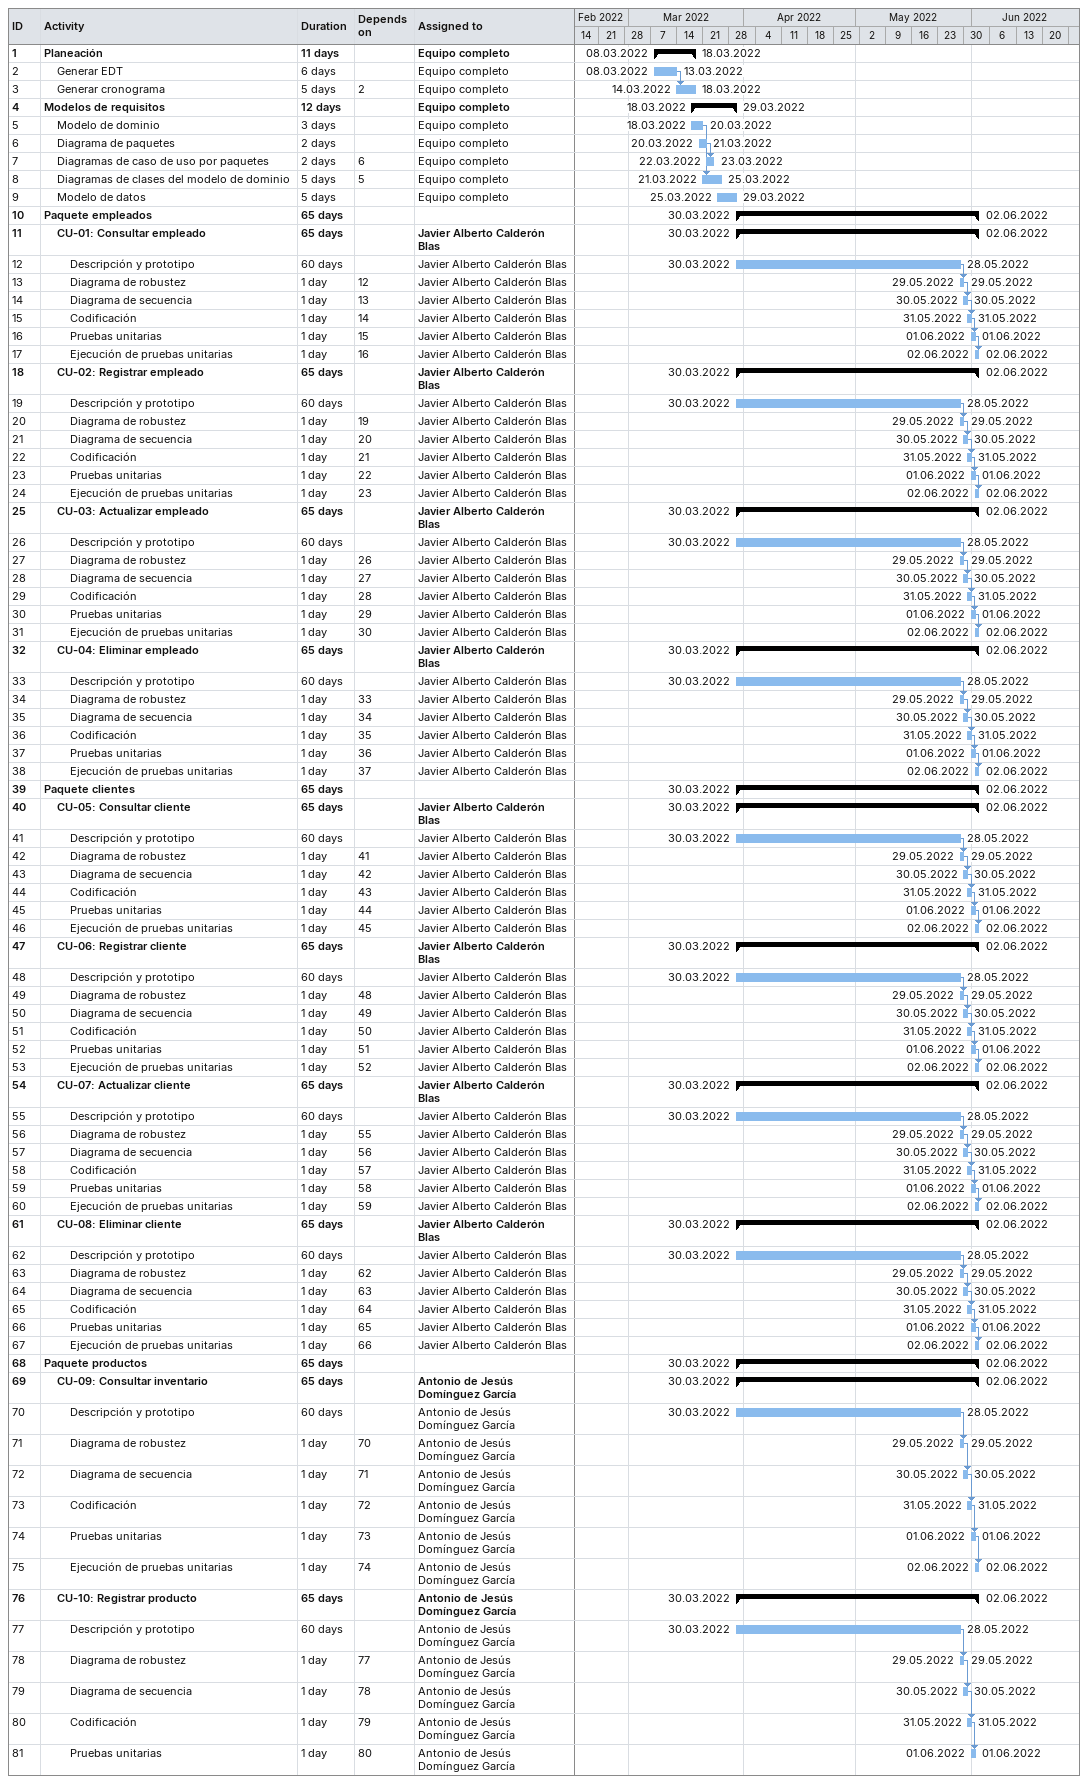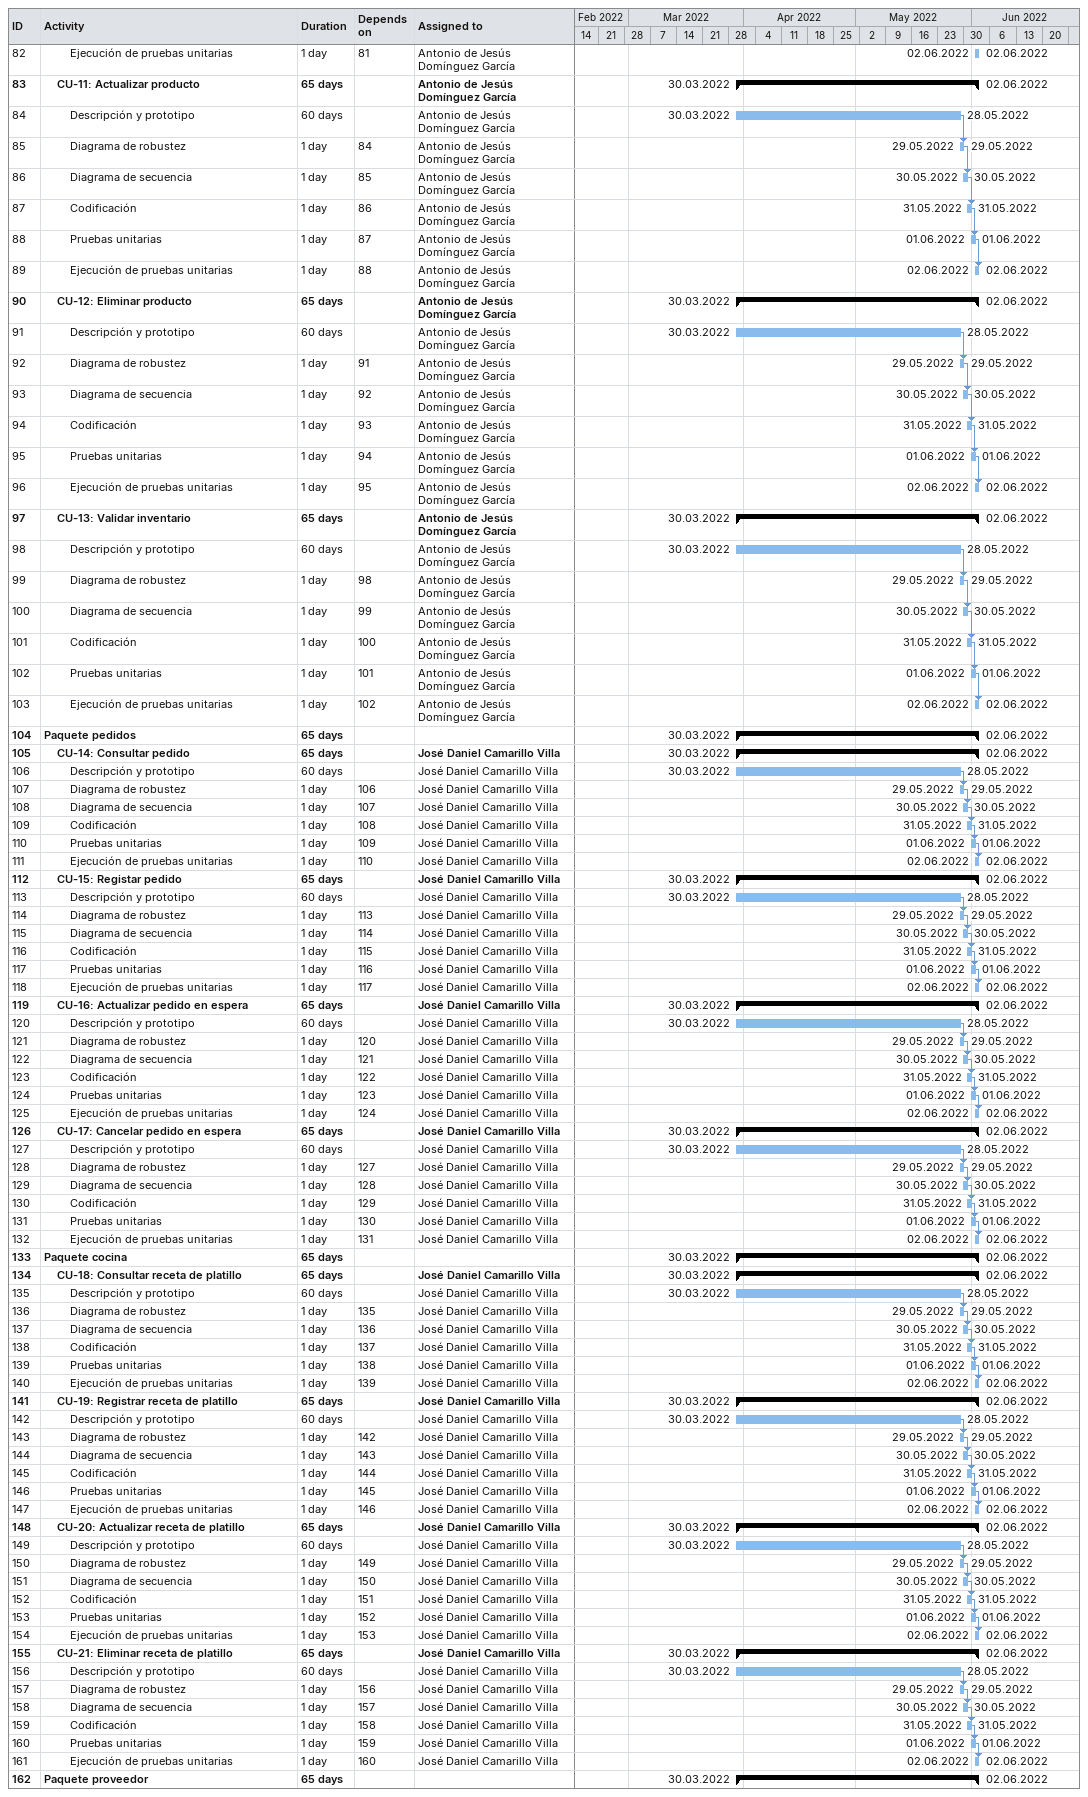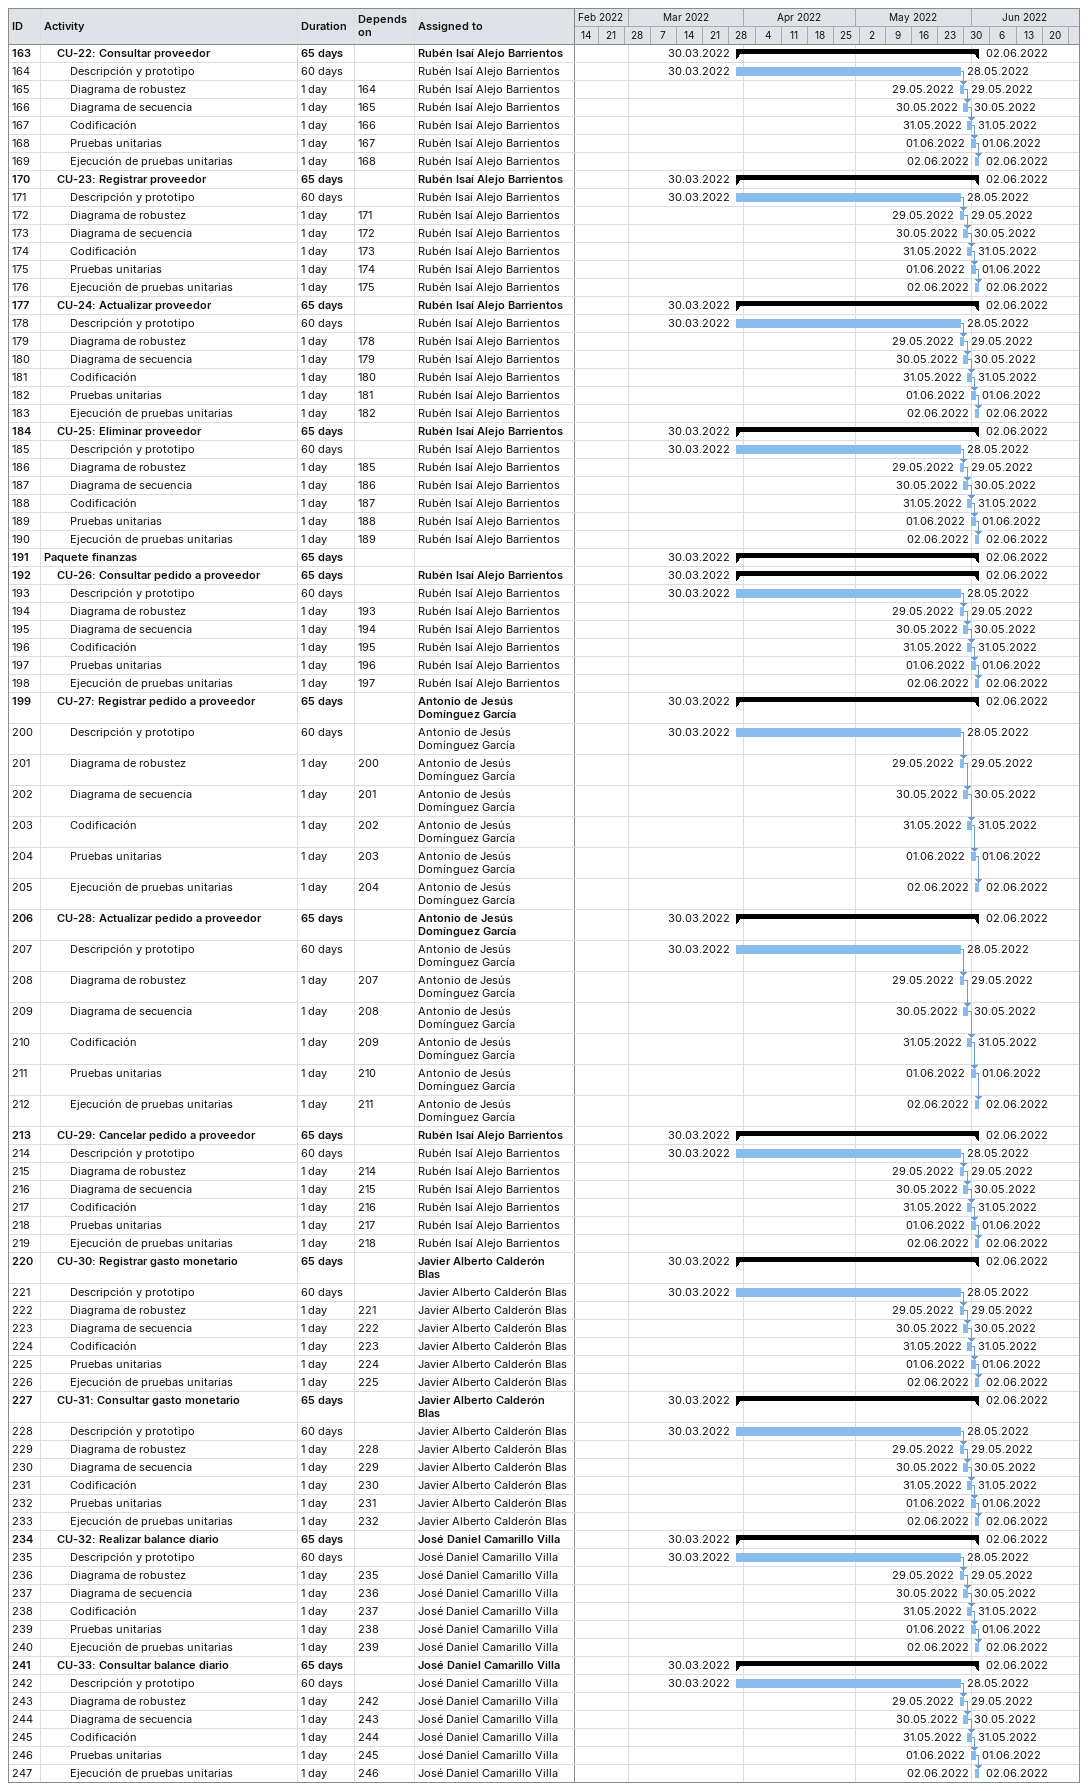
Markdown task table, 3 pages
| ID | Level | Task | Duration | Start | Finish | Predecessors | Resources |
|---|---|---|---|---|---|---|---|
| 1 | 1 | **Planeación** | 11d | 2022-03-08 | 2022-03-18 |  | Equipo completo |
| 2 | 2 | Generar EDT | 6d | 2022-03-08 | 2022-03-13 |  | Equipo completo |
| 3 | 2 | Generar cronograma | 5d | 2022-03-14 | 2022-03-18 | 2 | Equipo completo |
| 4 | 1 | **Modelos de requisitos** | 12d | 2022-03-18 | 2022-03-29 |  | Equipo completo |
| 5 | 2 | Modelo de dominio | 3d | 2022-03-18 | 2022-03-20 |  | Equipo completo |
| 6 | 2 | Diagrama de paquetes | 2d | 2022-03-20 | 2022-03-21 |  | Equipo completo |
| 7 | 2 | Diagramas de caso de uso por paquetes | 2d | 2022-03-22 | 2022-03-23 | 6 | Equipo completo |
| 8 | 2 | Diagramas de clases del modelo de dominio | 5d | 2022-03-21 | 2022-03-25 | 5 | Equipo completo |
| 9 | 2 | Modelo de datos | 5d | 2022-03-25 | 2022-03-29 |  | Equipo completo |
| 10 | 1 | **Paquete empleados** | 65d | 2022-03-30 | 2022-06-02 |  |  |
| 11 | 2 | **CU-01: Consultar empleado** | 65d | 2022-03-30 | 2022-06-02 |  | Javier Alberto Calderón Blas |
| 12 | 3 | Descripción y prototipo | 60d | 2022-03-30 | 2022-05-28 |  | Javier Alberto Calderón Blas |
| 13 | 3 | Diagrama de robustez | 1d | 2022-05-29 | 2022-05-29 | 12 | Javier Alberto Calderón Blas |
| 14 | 3 | Diagrama de secuencia | 1d | 2022-05-30 | 2022-05-30 | 13 | Javier Alberto Calderón Blas |
| 15 | 3 | Codificación | 1d | 2022-05-31 | 2022-05-31 | 14 | Javier Alberto Calderón Blas |
| 16 | 3 | Pruebas unitarias | 1d | 2022-06-01 | 2022-06-01 | 15 | Javier Alberto Calderón Blas |
| 17 | 3 | Ejecución de pruebas unitarias | 1d | 2022-06-02 | 2022-06-02 | 16 | Javier Alberto Calderón Blas |
| 18 | 2 | **CU-02: Registrar empleado** | 65d | 2022-03-30 | 2022-06-02 |  | Javier Alberto Calderón Blas |
| 19 | 3 | Descripción y prototipo | 60d | 2022-03-30 | 2022-05-28 |  | Javier Alberto Calderón Blas |
| 20 | 3 | Diagrama de robustez | 1d | 2022-05-29 | 2022-05-29 | 19 | Javier Alberto Calderón Blas |
| 21 | 3 | Diagrama de secuencia | 1d | 2022-05-30 | 2022-05-30 | 20 | Javier Alberto Calderón Blas |
| 22 | 3 | Codificación | 1d | 2022-05-31 | 2022-05-31 | 21 | Javier Alberto Calderón Blas |
| 23 | 3 | Pruebas unitarias | 1d | 2022-06-01 | 2022-06-01 | 22 | Javier Alberto Calderón Blas |
| 24 | 3 | Ejecución de pruebas unitarias | 1d | 2022-06-02 | 2022-06-02 | 23 | Javier Alberto Calderón Blas |
| 25 | 2 | **CU-03: Actualizar empleado** | 65d | 2022-03-30 | 2022-06-02 |  | Javier Alberto Calderón Blas |
| 26 | 3 | Descripción y prototipo | 60d | 2022-03-30 | 2022-05-28 |  | Javier Alberto Calderón Blas |
| 27 | 3 | Diagrama de robustez | 1d | 2022-05-29 | 2022-05-29 | 26 | Javier Alberto Calderón Blas |
| 28 | 3 | Diagrama de secuencia | 1d | 2022-05-30 | 2022-05-30 | 27 | Javier Alberto Calderón Blas |
| 29 | 3 | Codificación | 1d | 2022-05-31 | 2022-05-31 | 28 | Javier Alberto Calderón Blas |
| 30 | 3 | Pruebas unitarias | 1d | 2022-06-01 | 2022-06-01 | 29 | Javier Alberto Calderón Blas |
| 31 | 3 | Ejecución de pruebas unitarias | 1d | 2022-06-02 | 2022-06-02 | 30 | Javier Alberto Calderón Blas |
| 32 | 2 | **CU-04: Eliminar empleado** | 65d | 2022-03-30 | 2022-06-02 |  | Javier Alberto Calderón Blas |
| 33 | 3 | Descripción y prototipo | 60d | 2022-03-30 | 2022-05-28 |  | Javier Alberto Calderón Blas |
| 34 | 3 | Diagrama de robustez | 1d | 2022-05-29 | 2022-05-29 | 33 | Javier Alberto Calderón Blas |
| 35 | 3 | Diagrama de secuencia | 1d | 2022-05-30 | 2022-05-30 | 34 | Javier Alberto Calderón Blas |
| 36 | 3 | Codificación | 1d | 2022-05-31 | 2022-05-31 | 35 | Javier Alberto Calderón Blas |
| 37 | 3 | Pruebas unitarias | 1d | 2022-06-01 | 2022-06-01 | 36 | Javier Alberto Calderón Blas |
| 38 | 3 | Ejecución de pruebas unitarias | 1d | 2022-06-02 | 2022-06-02 | 37 | Javier Alberto Calderón Blas |
| 39 | 1 | **Paquete clientes** | 65d | 2022-03-30 | 2022-06-02 |  |  |
| 40 | 2 | **CU-05: Consultar cliente** | 65d | 2022-03-30 | 2022-06-02 |  | Javier Alberto Calderón Blas |
| 41 | 3 | Descripción y prototipo | 60d | 2022-03-30 | 2022-05-28 |  | Javier Alberto Calderón Blas |
| 42 | 3 | Diagrama de robustez | 1d | 2022-05-29 | 2022-05-29 | 41 | Javier Alberto Calderón Blas |
| 43 | 3 | Diagrama de secuencia | 1d | 2022-05-30 | 2022-05-30 | 42 | Javier Alberto Calderón Blas |
| 44 | 3 | Codificación | 1d | 2022-05-31 | 2022-05-31 | 43 | Javier Alberto Calderón Blas |
| 45 | 3 | Pruebas unitarias | 1d | 2022-06-01 | 2022-06-01 | 44 | Javier Alberto Calderón Blas |
| 46 | 3 | Ejecución de pruebas unitarias | 1d | 2022-06-02 | 2022-06-02 | 45 | Javier Alberto Calderón Blas |
| 47 | 2 | **CU-06: Registrar cliente** | 65d | 2022-03-30 | 2022-06-02 |  | Javier Alberto Calderón Blas |
| 48 | 3 | Descripción y prototipo | 60d | 2022-03-30 | 2022-05-28 |  | Javier Alberto Calderón Blas |
| 49 | 3 | Diagrama de robustez | 1d | 2022-05-29 | 2022-05-29 | 48 | Javier Alberto Calderón Blas |
| 50 | 3 | Diagrama de secuencia | 1d | 2022-05-30 | 2022-05-30 | 49 | Javier Alberto Calderón Blas |
| 51 | 3 | Codificación | 1d | 2022-05-31 | 2022-05-31 | 50 | Javier Alberto Calderón Blas |
| 52 | 3 | Pruebas unitarias | 1d | 2022-06-01 | 2022-06-01 | 51 | Javier Alberto Calderón Blas |
| 53 | 3 | Ejecución de pruebas unitarias | 1d | 2022-06-02 | 2022-06-02 | 52 | Javier Alberto Calderón Blas |
| 54 | 2 | **CU-07: Actualizar cliente** | 65d | 2022-03-30 | 2022-06-02 |  | Javier Alberto Calderón Blas |
| 55 | 3 | Descripción y prototipo | 60d | 2022-03-30 | 2022-05-28 |  | Javier Alberto Calderón Blas |
| 56 | 3 | Diagrama de robustez | 1d | 2022-05-29 | 2022-05-29 | 55 | Javier Alberto Calderón Blas |
| 57 | 3 | Diagrama de secuencia | 1d | 2022-05-30 | 2022-05-30 | 56 | Javier Alberto Calderón Blas |
| 58 | 3 | Codificación | 1d | 2022-05-31 | 2022-05-31 | 57 | Javier Alberto Calderón Blas |
| 59 | 3 | Pruebas unitarias | 1d | 2022-06-01 | 2022-06-01 | 58 | Javier Alberto Calderón Blas |
| 60 | 3 | Ejecución de pruebas unitarias | 1d | 2022-06-02 | 2022-06-02 | 59 | Javier Alberto Calderón Blas |
| 61 | 2 | **CU-08: Eliminar cliente** | 65d | 2022-03-30 | 2022-06-02 |  | Javier Alberto Calderón Blas |
| 62 | 3 | Descripción y prototipo | 60d | 2022-03-30 | 2022-05-28 |  | Javier Alberto Calderón Blas |
| 63 | 3 | Diagrama de robustez | 1d | 2022-05-29 | 2022-05-29 | 62 | Javier Alberto Calderón Blas |
| 64 | 3 | Diagrama de secuencia | 1d | 2022-05-30 | 2022-05-30 | 63 | Javier Alberto Calderón Blas |
| 65 | 3 | Codificación | 1d | 2022-05-31 | 2022-05-31 | 64 | Javier Alberto Calderón Blas |
| 66 | 3 | Pruebas unitarias | 1d | 2022-06-01 | 2022-06-01 | 65 | Javier Alberto Calderón Blas |
| 67 | 3 | Ejecución de pruebas unitarias | 1d | 2022-06-02 | 2022-06-02 | 66 | Javier Alberto Calderón Blas |
| 68 | 1 | **Paquete productos** | 65d | 2022-03-30 | 2022-06-02 |  |  |
| 69 | 2 | **CU-09: Consultar inventario** | 65d | 2022-03-30 | 2022-06-02 |  | Antonio de Jesús Domínguez García |
| 70 | 3 | Descripción y prototipo | 60d | 2022-03-30 | 2022-05-28 |  | Antonio de Jesús Domínguez García |
| 71 | 3 | Diagrama de robustez | 1d | 2022-05-29 | 2022-05-29 | 70 | Antonio de Jesús Domínguez García |
| 72 | 3 | Diagrama de secuencia | 1d | 2022-05-30 | 2022-05-30 | 71 | Antonio de Jesús Domínguez García |
| 73 | 3 | Codificación | 1d | 2022-05-31 | 2022-05-31 | 72 | Antonio de Jesús Domínguez García |
| 74 | 3 | Pruebas unitarias | 1d | 2022-06-01 | 2022-06-01 | 73 | Antonio de Jesús Domínguez García |
| 75 | 3 | Ejecución de pruebas unitarias | 1d | 2022-06-02 | 2022-06-02 | 74 | Antonio de Jesús Domínguez García |
| 76 | 2 | **CU-10: Registrar producto** | 65d | 2022-03-30 | 2022-06-02 |  | Antonio de Jesús Domínguez García |
| 77 | 3 | Descripción y prototipo | 60d | 2022-03-30 | 2022-05-28 |  | Antonio de Jesús Domínguez García |
| 78 | 3 | Diagrama de robustez | 1d | 2022-05-29 | 2022-05-29 | 77 | Antonio de Jesús Domínguez García |
| 79 | 3 | Diagrama de secuencia | 1d | 2022-05-30 | 2022-05-30 | 78 | Antonio de Jesús Domínguez García |
| 80 | 3 | Codificación | 1d | 2022-05-31 | 2022-05-31 | 79 | Antonio de Jesús Domínguez García |
| 81 | 3 | Pruebas unitarias | 1d | 2022-06-01 | 2022-06-01 | 80 | Antonio de Jesús Domínguez García |
| 82 | 3 | Ejecución de pruebas unitarias | 1d | 2022-06-02 | 2022-06-02 | 81 | Antonio de Jesús Domínguez García |
| 83 | 2 | **CU-11: Actualizar producto** | 65d | 2022-03-30 | 2022-06-02 |  | Antonio de Jesús Domínguez García |
| 84 | 3 | Descripción y prototipo | 60d | 2022-03-30 | 2022-05-28 |  | Antonio de Jesús Domínguez García |
| 85 | 3 | Diagrama de robustez | 1d | 2022-05-29 | 2022-05-29 | 84 | Antonio de Jesús Domínguez García |
| 86 | 3 | Diagrama de secuencia | 1d | 2022-05-30 | 2022-05-30 | 85 | Antonio de Jesús Domínguez García |
| 87 | 3 | Codificación | 1d | 2022-05-31 | 2022-05-31 | 86 | Antonio de Jesús Domínguez García |
| 88 | 3 | Pruebas unitarias | 1d | 2022-06-01 | 2022-06-01 | 87 | Antonio de Jesús Domínguez García |
| 89 | 3 | Ejecución de pruebas unitarias | 1d | 2022-06-02 | 2022-06-02 | 88 | Antonio de Jesús Domínguez García |
| 90 | 2 | **CU-12: Eliminar producto** | 65d | 2022-03-30 | 2022-06-02 |  | Antonio de Jesús Domínguez García |
| 91 | 3 | Descripción y prototipo | 60d | 2022-03-30 | 2022-05-28 |  | Antonio de Jesús Domínguez García |
| 92 | 3 | Diagrama de robustez | 1d | 2022-05-29 | 2022-05-29 | 91 | Antonio de Jesús Domínguez García |
| 93 | 3 | Diagrama de secuencia | 1d | 2022-05-30 | 2022-05-30 | 92 | Antonio de Jesús Domínguez García |
| 94 | 3 | Codificación | 1d | 2022-05-31 | 2022-05-31 | 93 | Antonio de Jesús Domínguez García |
| 95 | 3 | Pruebas unitarias | 1d | 2022-06-01 | 2022-06-01 | 94 | Antonio de Jesús Domínguez García |
| 96 | 3 | Ejecución de pruebas unitarias | 1d | 2022-06-02 | 2022-06-02 | 95 | Antonio de Jesús Domínguez García |
| 97 | 2 | **CU-13: Validar inventario** | 65d | 2022-03-30 | 2022-06-02 |  | Antonio de Jesús Domínguez García |
| 98 | 3 | Descripción y prototipo | 60d | 2022-03-30 | 2022-05-28 |  | Antonio de Jesús Domínguez García |
| 99 | 3 | Diagrama de robustez | 1d | 2022-05-29 | 2022-05-29 | 98 | Antonio de Jesús Domínguez García |
| 100 | 3 | Diagrama de secuencia | 1d | 2022-05-30 | 2022-05-30 | 99 | Antonio de Jesús Domínguez García |
| 101 | 3 | Codificación | 1d | 2022-05-31 | 2022-05-31 | 100 | Antonio de Jesús Domínguez García |
| 102 | 3 | Pruebas unitarias | 1d | 2022-06-01 | 2022-06-01 | 101 | Antonio de Jesús Domínguez García |
| 103 | 3 | Ejecución de pruebas unitarias | 1d | 2022-06-02 | 2022-06-02 | 102 | Antonio de Jesús Domínguez García |
| 104 | 1 | **Paquete pedidos** | 65d | 2022-03-30 | 2022-06-02 |  |  |
| 105 | 2 | **CU-14: Consultar pedido** | 65d | 2022-03-30 | 2022-06-02 |  | José Daniel Camarillo Villa |
| 106 | 3 | Descripción y prototipo | 60d | 2022-03-30 | 2022-05-28 |  | José Daniel Camarillo Villa |
| 107 | 3 | Diagrama de robustez | 1d | 2022-05-29 | 2022-05-29 | 106 | José Daniel Camarillo Villa |
| 108 | 3 | Diagrama de secuencia | 1d | 2022-05-30 | 2022-05-30 | 107 | José Daniel Camarillo Villa |
| 109 | 3 | Codificación | 1d | 2022-05-31 | 2022-05-31 | 108 | José Daniel Camarillo Villa |
| 110 | 3 | Pruebas unitarias | 1d | 2022-06-01 | 2022-06-01 | 109 | José Daniel Camarillo Villa |
| 111 | 3 | Ejecución de pruebas unitarias | 1d | 2022-06-02 | 2022-06-02 | 110 | José Daniel Camarillo Villa |
| 112 | 2 | **CU-15: Registar pedido** | 65d | 2022-03-30 | 2022-06-02 |  | José Daniel Camarillo Villa |
| 113 | 3 | Descripción y prototipo | 60d | 2022-03-30 | 2022-05-28 |  | José Daniel Camarillo Villa |
| 114 | 3 | Diagrama de robustez | 1d | 2022-05-29 | 2022-05-29 | 113 | José Daniel Camarillo Villa |
| 115 | 3 | Diagrama de secuencia | 1d | 2022-05-30 | 2022-05-30 | 114 | José Daniel Camarillo Villa |
| 116 | 3 | Codificación | 1d | 2022-05-31 | 2022-05-31 | 115 | José Daniel Camarillo Villa |
| 117 | 3 | Pruebas unitarias | 1d | 2022-06-01 | 2022-06-01 | 116 | José Daniel Camarillo Villa |
| 118 | 3 | Ejecución de pruebas unitarias | 1d | 2022-06-02 | 2022-06-02 | 117 | José Daniel Camarillo Villa |
| 119 | 2 | **CU-16: Actualizar pedido en espera** | 65d | 2022-03-30 | 2022-06-02 |  | José Daniel Camarillo Villa |
| 120 | 3 | Descripción y prototipo | 60d | 2022-03-30 | 2022-05-28 |  | José Daniel Camarillo Villa |
| 121 | 3 | Diagrama de robustez | 1d | 2022-05-29 | 2022-05-29 | 120 | José Daniel Camarillo Villa |
| 122 | 3 | Diagrama de secuencia | 1d | 2022-05-30 | 2022-05-30 | 121 | José Daniel Camarillo Villa |
| 123 | 3 | Codificación | 1d | 2022-05-31 | 2022-05-31 | 122 | José Daniel Camarillo Villa |
| 124 | 3 | Pruebas unitarias | 1d | 2022-06-01 | 2022-06-01 | 123 | José Daniel Camarillo Villa |
| 125 | 3 | Ejecución de pruebas unitarias | 1d | 2022-06-02 | 2022-06-02 | 124 | José Daniel Camarillo Villa |
| 126 | 2 | **CU-17: Cancelar pedido en espera** | 65d | 2022-03-30 | 2022-06-02 |  | José Daniel Camarillo Villa |
| 127 | 3 | Descripción y prototipo | 60d | 2022-03-30 | 2022-05-28 |  | José Daniel Camarillo Villa |
| 128 | 3 | Diagrama de robustez | 1d | 2022-05-29 | 2022-05-29 | 127 | José Daniel Camarillo Villa |
| 129 | 3 | Diagrama de secuencia | 1d | 2022-05-30 | 2022-05-30 | 128 | José Daniel Camarillo Villa |
| 130 | 3 | Codificación | 1d | 2022-05-31 | 2022-05-31 | 129 | José Daniel Camarillo Villa |
| 131 | 3 | Pruebas unitarias | 1d | 2022-06-01 | 2022-06-01 | 130 | José Daniel Camarillo Villa |
| 132 | 3 | Ejecución de pruebas unitarias | 1d | 2022-06-02 | 2022-06-02 | 131 | José Daniel Camarillo Villa |
| 133 | 1 | **Paquete cocina** | 65d | 2022-03-30 | 2022-06-02 |  |  |
| 134 | 2 | **CU-18: Consultar receta de platillo** | 65d | 2022-03-30 | 2022-06-02 |  | José Daniel Camarillo Villa |
| 135 | 3 | Descripción y prototipo | 60d | 2022-03-30 | 2022-05-28 |  | José Daniel Camarillo Villa |
| 136 | 3 | Diagrama de robustez | 1d | 2022-05-29 | 2022-05-29 | 135 | José Daniel Camarillo Villa |
| 137 | 3 | Diagrama de secuencia | 1d | 2022-05-30 | 2022-05-30 | 136 | José Daniel Camarillo Villa |
| 138 | 3 | Codificación | 1d | 2022-05-31 | 2022-05-31 | 137 | José Daniel Camarillo Villa |
| 139 | 3 | Pruebas unitarias | 1d | 2022-06-01 | 2022-06-01 | 138 | José Daniel Camarillo Villa |
| 140 | 3 | Ejecución de pruebas unitarias | 1d | 2022-06-02 | 2022-06-02 | 139 | José Daniel Camarillo Villa |
| 141 | 2 | **CU-19: Registrar receta de platillo** | 65d | 2022-03-30 | 2022-06-02 |  | José Daniel Camarillo Villa |
| 142 | 3 | Descripción y prototipo | 60d | 2022-03-30 | 2022-05-28 |  | José Daniel Camarillo Villa |
| 143 | 3 | Diagrama de robustez | 1d | 2022-05-29 | 2022-05-29 | 142 | José Daniel Camarillo Villa |
| 144 | 3 | Diagrama de secuencia | 1d | 2022-05-30 | 2022-05-30 | 143 | José Daniel Camarillo Villa |
| 145 | 3 | Codificación | 1d | 2022-05-31 | 2022-05-31 | 144 | José Daniel Camarillo Villa |
| 146 | 3 | Pruebas unitarias | 1d | 2022-06-01 | 2022-06-01 | 145 | José Daniel Camarillo Villa |
| 147 | 3 | Ejecución de pruebas unitarias | 1d | 2022-06-02 | 2022-06-02 | 146 | José Daniel Camarillo Villa |
| 148 | 2 | **CU-20: Actualizar receta de platillo** | 65d | 2022-03-30 | 2022-06-02 |  | José Daniel Camarillo Villa |
| 149 | 3 | Descripción y prototipo | 60d | 2022-03-30 | 2022-05-28 |  | José Daniel Camarillo Villa |
| 150 | 3 | Diagrama de robustez | 1d | 2022-05-29 | 2022-05-29 | 149 | José Daniel Camarillo Villa |
| 151 | 3 | Diagrama de secuencia | 1d | 2022-05-30 | 2022-05-30 | 150 | José Daniel Camarillo Villa |
| 152 | 3 | Codificación | 1d | 2022-05-31 | 2022-05-31 | 151 | José Daniel Camarillo Villa |
| 153 | 3 | Pruebas unitarias | 1d | 2022-06-01 | 2022-06-01 | 152 | José Daniel Camarillo Villa |
| 154 | 3 | Ejecución de pruebas unitarias | 1d | 2022-06-02 | 2022-06-02 | 153 | José Daniel Camarillo Villa |
| 155 | 2 | **CU-21: Eliminar receta de platillo** | 65d | 2022-03-30 | 2022-06-02 |  | José Daniel Camarillo Villa |
| 156 | 3 | Descripción y prototipo | 60d | 2022-03-30 | 2022-05-28 |  | José Daniel Camarillo Villa |
| 157 | 3 | Diagrama de robustez | 1d | 2022-05-29 | 2022-05-29 | 156 | José Daniel Camarillo Villa |
| 158 | 3 | Diagrama de secuencia | 1d | 2022-05-30 | 2022-05-30 | 157 | José Daniel Camarillo Villa |
| 159 | 3 | Codificación | 1d | 2022-05-31 | 2022-05-31 | 158 | José Daniel Camarillo Villa |
| 160 | 3 | Pruebas unitarias | 1d | 2022-06-01 | 2022-06-01 | 159 | José Daniel Camarillo Villa |
| 161 | 3 | Ejecución de pruebas unitarias | 1d | 2022-06-02 | 2022-06-02 | 160 | José Daniel Camarillo Villa |
| 162 | 1 | **Paquete proveedor** | 65d | 2022-03-30 | 2022-06-02 |  |  |
| 163 | 2 | **CU-22: Consultar proveedor** | 65d | 2022-03-30 | 2022-06-02 |  | Rubén Isaí Alejo Barrientos |
| 164 | 3 | Descripción y prototipo | 60d | 2022-03-30 | 2022-05-28 |  | Rubén Isaí Alejo Barrientos |
| 165 | 3 | Diagrama de robustez | 1d | 2022-05-29 | 2022-05-29 | 164 | Rubén Isaí Alejo Barrientos |
| 166 | 3 | Diagrama de secuencia | 1d | 2022-05-30 | 2022-05-30 | 165 | Rubén Isaí Alejo Barrientos |
| 167 | 3 | Codificación | 1d | 2022-05-31 | 2022-05-31 | 166 | Rubén Isaí Alejo Barrientos |
| 168 | 3 | Pruebas unitarias | 1d | 2022-06-01 | 2022-06-01 | 167 | Rubén Isaí Alejo Barrientos |
| 169 | 3 | Ejecución de pruebas unitarias | 1d | 2022-06-02 | 2022-06-02 | 168 | Rubén Isaí Alejo Barrientos |
| 170 | 2 | **CU-23: Registrar proveedor** | 65d | 2022-03-30 | 2022-06-02 |  | Rubén Isaí Alejo Barrientos |
| 171 | 3 | Descripción y prototipo | 60d | 2022-03-30 | 2022-05-28 |  | Rubén Isaí Alejo Barrientos |
| 172 | 3 | Diagrama de robustez | 1d | 2022-05-29 | 2022-05-29 | 171 | Rubén Isaí Alejo Barrientos |
| 173 | 3 | Diagrama de secuencia | 1d | 2022-05-30 | 2022-05-30 | 172 | Rubén Isaí Alejo Barrientos |
| 174 | 3 | Codificación | 1d | 2022-05-31 | 2022-05-31 | 173 | Rubén Isaí Alejo Barrientos |
| 175 | 3 | Pruebas unitarias | 1d | 2022-06-01 | 2022-06-01 | 174 | Rubén Isaí Alejo Barrientos |
| 176 | 3 | Ejecución de pruebas unitarias | 1d | 2022-06-02 | 2022-06-02 | 175 | Rubén Isaí Alejo Barrientos |
| 177 | 2 | **CU-24: Actualizar proveedor** | 65d | 2022-03-30 | 2022-06-02 |  | Rubén Isaí Alejo Barrientos |
| 178 | 3 | Descripción y prototipo | 60d | 2022-03-30 | 2022-05-28 |  | Rubén Isaí Alejo Barrientos |
| 179 | 3 | Diagrama de robustez | 1d | 2022-05-29 | 2022-05-29 | 178 | Rubén Isaí Alejo Barrientos |
| 180 | 3 | Diagrama de secuencia | 1d | 2022-05-30 | 2022-05-30 | 179 | Rubén Isaí Alejo Barrientos |
| 181 | 3 | Codificación | 1d | 2022-05-31 | 2022-05-31 | 180 | Rubén Isaí Alejo Barrientos |
| 182 | 3 | Pruebas unitarias | 1d | 2022-06-01 | 2022-06-01 | 181 | Rubén Isaí Alejo Barrientos |
| 183 | 3 | Ejecución de pruebas unitarias | 1d | 2022-06-02 | 2022-06-02 | 182 | Rubén Isaí Alejo Barrientos |
| 184 | 2 | **CU-25: Eliminar proveedor** | 65d | 2022-03-30 | 2022-06-02 |  | Rubén Isaí Alejo Barrientos |
| 185 | 3 | Descripción y prototipo | 60d | 2022-03-30 | 2022-05-28 |  | Rubén Isaí Alejo Barrientos |
| 186 | 3 | Diagrama de robustez | 1d | 2022-05-29 | 2022-05-29 | 185 | Rubén Isaí Alejo Barrientos |
| 187 | 3 | Diagrama de secuencia | 1d | 2022-05-30 | 2022-05-30 | 186 | Rubén Isaí Alejo Barrientos |
| 188 | 3 | Codificación | 1d | 2022-05-31 | 2022-05-31 | 187 | Rubén Isaí Alejo Barrientos |
| 189 | 3 | Pruebas unitarias | 1d | 2022-06-01 | 2022-06-01 | 188 | Rubén Isaí Alejo Barrientos |
| 190 | 3 | Ejecución de pruebas unitarias | 1d | 2022-06-02 | 2022-06-02 | 189 | Rubén Isaí Alejo Barrientos |
| 191 | 1 | **Paquete finanzas** | 65d | 2022-03-30 | 2022-06-02 |  |  |
| 192 | 2 | **CU-26: Consultar pedido a proveedor** | 65d | 2022-03-30 | 2022-06-02 |  | Rubén Isaí Alejo Barrientos |
| 193 | 3 | Descripción y prototipo | 60d | 2022-03-30 | 2022-05-28 |  | Rubén Isaí Alejo Barrientos |
| 194 | 3 | Diagrama de robustez | 1d | 2022-05-29 | 2022-05-29 | 193 | Rubén Isaí Alejo Barrientos |
| 195 | 3 | Diagrama de secuencia | 1d | 2022-05-30 | 2022-05-30 | 194 | Rubén Isaí Alejo Barrientos |
| 196 | 3 | Codificación | 1d | 2022-05-31 | 2022-05-31 | 195 | Rubén Isaí Alejo Barrientos |
| 197 | 3 | Pruebas unitarias | 1d | 2022-06-01 | 2022-06-01 | 196 | Rubén Isaí Alejo Barrientos |
| 198 | 3 | Ejecución de pruebas unitarias | 1d | 2022-06-02 | 2022-06-02 | 197 | Rubén Isaí Alejo Barrientos |
| 199 | 2 | **CU-27: Registrar pedido a proveedor** | 65d | 2022-03-30 | 2022-06-02 |  | Antonio de Jesús Domínguez García |
| 200 | 3 | Descripción y prototipo | 60d | 2022-03-30 | 2022-05-28 |  | Antonio de Jesús Domínguez García |
| 201 | 3 | Diagrama de robustez | 1d | 2022-05-29 | 2022-05-29 | 200 | Antonio de Jesús Domínguez García |
| 202 | 3 | Diagrama de secuencia | 1d | 2022-05-30 | 2022-05-30 | 201 | Antonio de Jesús Domínguez García |
| 203 | 3 | Codificación | 1d | 2022-05-31 | 2022-05-31 | 202 | Antonio de Jesús Domínguez García |
| 204 | 3 | Pruebas unitarias | 1d | 2022-06-01 | 2022-06-01 | 203 | Antonio de Jesús Domínguez García |
| 205 | 3 | Ejecución de pruebas unitarias | 1d | 2022-06-02 | 2022-06-02 | 204 | Antonio de Jesús Domínguez García |
| 206 | 2 | **CU-28: Actualizar pedido a proveedor** | 65d | 2022-03-30 | 2022-06-02 |  | Antonio de Jesús Domínguez García |
| 207 | 3 | Descripción y prototipo | 60d | 2022-03-30 | 2022-05-28 |  | Antonio de Jesús Domínguez García |
| 208 | 3 | Diagrama de robustez | 1d | 2022-05-29 | 2022-05-29 | 207 | Antonio de Jesús Domínguez García |
| 209 | 3 | Diagrama de secuencia | 1d | 2022-05-30 | 2022-05-30 | 208 | Antonio de Jesús Domínguez García |
| 210 | 3 | Codificación | 1d | 2022-05-31 | 2022-05-31 | 209 | Antonio de Jesús Domínguez García |
| 211 | 3 | Pruebas unitarias | 1d | 2022-06-01 | 2022-06-01 | 210 | Antonio de Jesús Domínguez García |
| 212 | 3 | Ejecución de pruebas unitarias | 1d | 2022-06-02 | 2022-06-02 | 211 | Antonio de Jesús Domínguez García |
| 213 | 2 | **CU-29: Cancelar pedido a proveedor** | 65d | 2022-03-30 | 2022-06-02 |  | Rubén Isaí Alejo Barrientos |
| 214 | 3 | Descripción y prototipo | 60d | 2022-03-30 | 2022-05-28 |  | Rubén Isaí Alejo Barrientos |
| 215 | 3 | Diagrama de robustez | 1d | 2022-05-29 | 2022-05-29 | 214 | Rubén Isaí Alejo Barrientos |
| 216 | 3 | Diagrama de secuencia | 1d | 2022-05-30 | 2022-05-30 | 215 | Rubén Isaí Alejo Barrientos |
| 217 | 3 | Codificación | 1d | 2022-05-31 | 2022-05-31 | 216 | Rubén Isaí Alejo Barrientos |
| 218 | 3 | Pruebas unitarias | 1d | 2022-06-01 | 2022-06-01 | 217 | Rubén Isaí Alejo Barrientos |
| 219 | 3 | Ejecución de pruebas unitarias | 1d | 2022-06-02 | 2022-06-02 | 218 | Rubén Isaí Alejo Barrientos |
| 220 | 2 | **CU-30: Registrar gasto monetario** | 65d | 2022-03-30 | 2022-06-02 |  | Javier Alberto Calderón Blas |
| 221 | 3 | Descripción y prototipo | 60d | 2022-03-30 | 2022-05-28 |  | Javier Alberto Calderón Blas |
| 222 | 3 | Diagrama de robustez | 1d | 2022-05-29 | 2022-05-29 | 221 | Javier Alberto Calderón Blas |
| 223 | 3 | Diagrama de secuencia | 1d | 2022-05-30 | 2022-05-30 | 222 | Javier Alberto Calderón Blas |
| 224 | 3 | Codificación | 1d | 2022-05-31 | 2022-05-31 | 223 | Javier Alberto Calderón Blas |
| 225 | 3 | Pruebas unitarias | 1d | 2022-06-01 | 2022-06-01 | 224 | Javier Alberto Calderón Blas |
| 226 | 3 | Ejecución de pruebas unitarias | 1d | 2022-06-02 | 2022-06-02 | 225 | Javier Alberto Calderón Blas |
| 227 | 2 | **CU-31: Consultar gasto monetario** | 65d | 2022-03-30 | 2022-06-02 |  | Javier Alberto Calderón Blas |
| 228 | 3 | Descripción y prototipo | 60d | 2022-03-30 | 2022-05-28 |  | Javier Alberto Calderón Blas |
| 229 | 3 | Diagrama de robustez | 1d | 2022-05-29 | 2022-05-29 | 228 | Javier Alberto Calderón Blas |
| 230 | 3 | Diagrama de secuencia | 1d | 2022-05-30 | 2022-05-30 | 229 | Javier Alberto Calderón Blas |
| 231 | 3 | Codificación | 1d | 2022-05-31 | 2022-05-31 | 230 | Javier Alberto Calderón Blas |
| 232 | 3 | Pruebas unitarias | 1d | 2022-06-01 | 2022-06-01 | 231 | Javier Alberto Calderón Blas |
| 233 | 3 | Ejecución de pruebas unitarias | 1d | 2022-06-02 | 2022-06-02 | 232 | Javier Alberto Calderón Blas |
| 234 | 2 | **CU-32: Realizar balance diario** | 65d | 2022-03-30 | 2022-06-02 |  | José Daniel Camarillo Villa |
| 235 | 3 | Descripción y prototipo | 60d | 2022-03-30 | 2022-05-28 |  | José Daniel Camarillo Villa |
| 236 | 3 | Diagrama de robustez | 1d | 2022-05-29 | 2022-05-29 | 235 | José Daniel Camarillo Villa |
| 237 | 3 | Diagrama de secuencia | 1d | 2022-05-30 | 2022-05-30 | 236 | José Daniel Camarillo Villa |
| 238 | 3 | Codificación | 1d | 2022-05-31 | 2022-05-31 | 237 | José Daniel Camarillo Villa |
| 239 | 3 | Pruebas unitarias | 1d | 2022-06-01 | 2022-06-01 | 238 | José Daniel Camarillo Villa |
| 240 | 3 | Ejecución de pruebas unitarias | 1d | 2022-06-02 | 2022-06-02 | 239 | José Daniel Camarillo Villa |
| 241 | 2 | **CU-33: Consultar balance diario** | 65d | 2022-03-30 | 2022-06-02 |  | José Daniel Camarillo Villa |
| 242 | 3 | Descripción y prototipo | 60d | 2022-03-30 | 2022-05-28 |  | José Daniel Camarillo Villa |
| 243 | 3 | Diagrama de robustez | 1d | 2022-05-29 | 2022-05-29 | 242 | José Daniel Camarillo Villa |
| 244 | 3 | Diagrama de secuencia | 1d | 2022-05-30 | 2022-05-30 | 243 | José Daniel Camarillo Villa |
| 245 | 3 | Codificación | 1d | 2022-05-31 | 2022-05-31 | 244 | José Daniel Camarillo Villa |
| 246 | 3 | Pruebas unitarias | 1d | 2022-06-01 | 2022-06-01 | 245 | José Daniel Camarillo Villa |
| 247 | 3 | Ejecución de pruebas unitarias | 1d | 2022-06-02 | 2022-06-02 | 246 | José Daniel Camarillo Villa |
